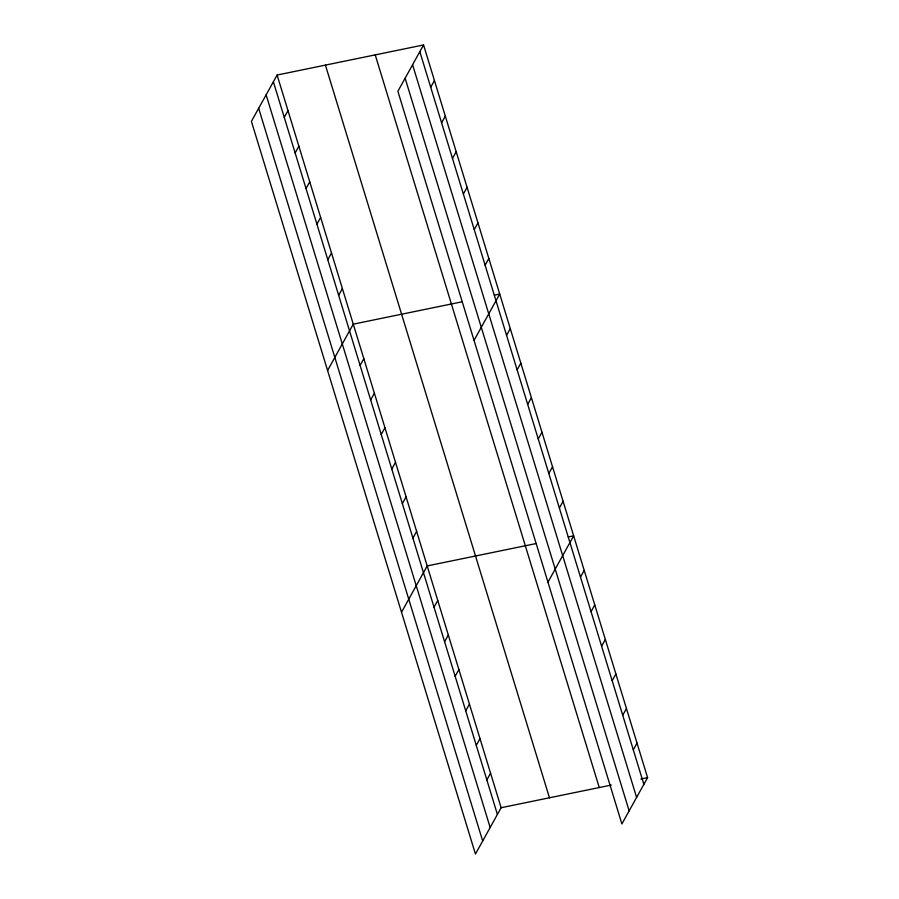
<?xml version="1.0" encoding="UTF-8"?>
<svg xmlns="http://www.w3.org/2000/svg" width="899" height="899" viewBox="0 0 899 899"><rect width="100%" height="100%" fill="white"/><g stroke="black" fill="none" stroke-linecap="round" stroke-linejoin="round"><path stroke-width="1.35" d="M277.106 75.044L251.417 121.376L475.447 854.05L501.125 807.718L277.106 75.044L423.553 44.95L647.583 777.624L621.894 823.956L397.875 91.282L423.553 44.95M284.253 117.364L287.983 110.633M295.142 152.942L298.861 146.222M306.02 188.532L309.75 181.812M316.897 224.121L320.628 217.401M327.775 259.71L331.506 252.979M430.711 87.259L434.442 80.539M338.665 295.299L342.384 288.568M441.589 122.848L445.32 116.128M327.584 370.489L353.273 324.157L462.131 301.783M452.478 158.438L456.198 151.706M360.106 365.421L363.837 358.701M463.356 194.027L467.087 187.295M370.669 399.965L374.389 393.234M474.234 229.605L477.965 222.885M381.221 434.498L384.952 427.778M485.112 265.194L488.842 258.474M391.784 469.042L395.515 462.311M474.043 340.395L499.72 294.052L494.36 295.164M402.347 503.586L406.078 496.855M506.564 335.327L510.284 328.596M412.911 538.119L416.642 531.399M517.116 369.86L520.847 363.14M401.516 612.264L427.194 565.932L536.062 543.558M527.679 404.404L531.41 397.673M434.026 607.196L437.757 600.476M538.243 438.937L541.973 432.217M444.589 641.74L448.32 635.02M548.806 473.481L552.537 466.761M455.152 676.284L458.883 669.553M559.369 508.025L563.089 501.294M465.716 710.817L469.447 704.097M547.974 582.17L573.652 535.838L568.28 536.939M476.279 745.361L479.999 738.641M580.484 577.102L584.215 570.382M486.842 779.905L490.562 773.174M591.048 611.646L594.778 604.915M601.611 646.179L605.342 639.459M612.174 680.723L615.894 674.003M622.726 715.267L626.457 708.536M633.289 749.8L637.02 743.08M501.125 807.718L611.331 785.063M640.875 778.995L647.583 777.624M419.833 51.67L643.853 784.344M412.585 64.75L636.604 797.413M405.123 78.213L629.143 810.876M375.231 54.884L599.251 787.546M325.427 65.121L549.458 797.784M273.375 81.775L497.394 814.438M266.126 94.845L490.157 827.507M258.665 108.307L482.684 840.981"/></g></svg>
